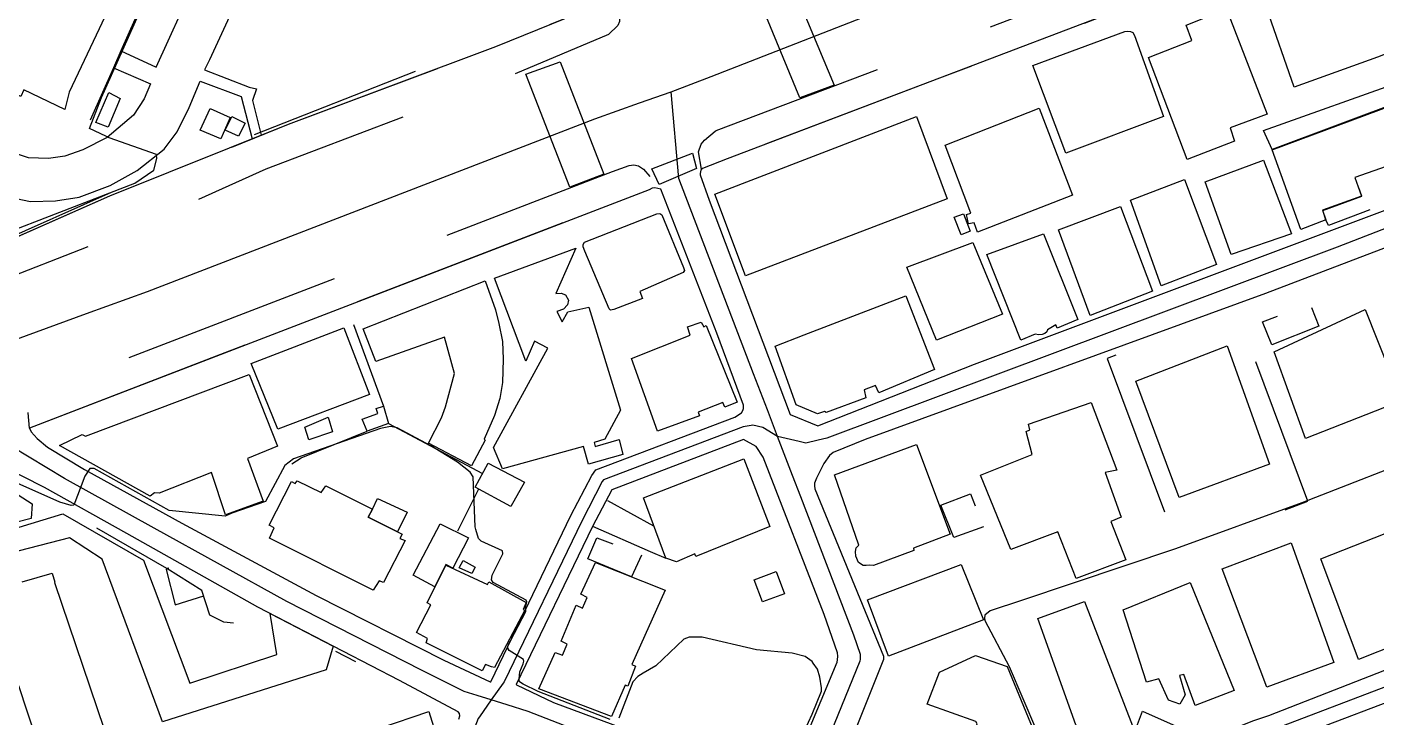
# Model space of a CAD drawing. Header units: millimetres. Extents: x 198785 to 203305, y 542885 to 545889.
# Drawn here: x 202246.4 to 202470.1, y 543071.4 to 543185.8 of the extents above; entities that cross this region are included whole.
import ezdxf

# ---------------------------------------------------------------- set-up
doc = ezdxf.new("R2010")
doc.units = ezdxf.units.MM
for name, pattern in [('FENCE_25K', [54.3, 28.7, -9.2, -16.4]), ('HIDDEN_BULD_25K', [28.8, 18.4, -10.4]), ('HIDDEN_IN_25K', [56.5, 36.5, -20])]:
    doc.linetypes.add(name, pattern=pattern)
for name, color, linetype in [('A0013114', 253, 'Continuous'), ('A0013117', 253, 'Continuous'), ('A0013118', 253, 'Continuous'), ('A0023214', 253, 'Continuous'), ('A0023217', 253, 'Continuous'), ('A0033324', 253, 'Continuous'), ('A0043325', 253, 'Continuous'), ('B0014111', 253, 'Continuous'), ('B0014112', 253, 'Continuous'), ('B0014113', 253, 'Continuous'), ('B0014115', 253, 'Continuous'), ('B0014116', 253, 'Continuous'), ('B0024120', 253, 'Continuous'), ('C0076117', 253, 'Continuous'), ('F0017111', 253, 'Continuous'), ('F0047224', 253, 'Continuous')]:
    doc.layers.add(name, color=color, linetype=linetype)

msp = doc.modelspace()

# ---------------------------------------------------------------- linework, layer by layer
at = {"layer": 'A0013114'}
for points in [[(202510.01, 543170.99), (202510.13, 543171.21), (202499.24, 543200.77), (202497.1, 543206.78), (202490.6, 543211.3), (202489.2, 543211.78), (202429.75, 543189.42), (202397.76, 543177.28), (202362.52, 543163.93), (202358.46, 543162.34), (202358.2, 543162.12), (202358.16, 543162.04)], [(202141.41, 543112.27), (202145.31, 543113.65), (202149.38, 543115.2), (202167.4, 543121.88), (202185.51, 543128.6), (202188.73, 543129.79), (202190.34, 543130.36), (202192.03, 543130.96), (202193.52, 543131.49), (202195.87, 543132.38), (202196.12, 543131.48), (202211, 543136.63), (202212.26, 543138.06), (202227.55, 543143.41), (202260.18, 543157.77), (202289.8, 543169.64), (202324.16, 543182.54), (202344.78, 543190.93)], [(202350.51, 543159.11), (202350.08, 543159.05), (202349.58, 543158.8), (202246.86, 543119.28)]]:
    msp.add_lwpolyline(points, dxfattribs=at)
at = {"layer": 'A0013117'}
for points in [[(202358.16, 543162.04), (202358.04, 543161.51), (202358.04, 543161.29), (202359.56, 543157.06), (202372.98, 543121.56), (202377.57, 543119.67), (202403.54, 543129.9), (202475.6, 543156.88), (202510.01, 543170.99)], [(202512.17, 543164.64), (202451.79, 543141.61), (202385.41, 543117.4), (202380.13, 543115.24), (202379.47, 543114.73), (202378.56, 543113.39), (202377.32, 543111), (202377.03, 543110.13), (202376.99, 543109.7), (202377.05, 543109.19), (202388.43, 543081.48), (202388.45, 543081.15), (202388.43, 543080.95), (202384.8, 543071.83), (202379.63, 543058.74), (202379.69, 543058.38), (202381.19, 543055.29), (202381.28, 543055.21), (202384.7, 543053.88), (202401.61, 543047.87), (202406.95, 543046), (202407.2, 543046), (202407.44, 543046.03), (202415.08, 543066.15)], [(202246.86, 543119.28), (202247.15, 543118.68), (202248.12, 543117.56), (202249.85, 543116.13), (202255.99, 543112.44), (202272.1, 543103.52), (202294.38, 543091.54), (202315.56, 543080.84), (202323.26, 543077.21), (202323.32, 543077.2), (202336.62, 543104.77), (202340.11, 543111.45), (202340.74, 543112.35), (202363.82, 543121.12), (202364.92, 543121.81), (202365.14, 543122.19), (202365.22, 543122.52), (202365.22, 543122.78), (202365.24, 543123.1), (202360.82, 543135.04), (202351.51, 543158.87), (202350.51, 543159.11)], [(202365.24, 543117.38), (202343.38, 543109.07), (202340.2, 543102.97), (202327.56, 543076.78), (202327.61, 543076.75), (202333.76, 543073.82), (202353.41, 543066.5), (202369.83, 543060.53), (202372.16, 543062.75), (202373.95, 543064.84), (202374.66, 543066.12), (202375.48, 543067.78), (202380.74, 543080.48), (202380.81, 543080.89), (202380.89, 543081.45), (202380.84, 543082.01), (202378.62, 543088.4), (202368.48, 543114.47), (202367.31, 543116.24), (202365.24, 543117.38)], [(202318.03, 543071.05), (202318.21, 543071.56), (202318.17, 543071.96), (202317.95, 543072.27), (202308.18, 543077.45), (202284.7, 543089.58), (202262.98, 543101.82), (202249.35, 543109.42), (202238.49, 543114.91)], [(202431.75, 543038.5), (202441.01, 543064.32), (202441.76, 543065.82), (202442.98, 543067.48), (202443.92, 543068.21), (202445.45, 543069.18), (202447.49, 543069.88), (202449.85, 543070.81), (202452.35, 543071.66), (202488.25, 543085.65), (202515.01, 543095.36), (202532.71, 543102.15), (202534.83, 543103.57), (202535.15, 543104.08)], [(202532.66, 543096.5), (202531.64, 543096.79), (202484.84, 543078.72), (202449.29, 543065.24), (202449.03, 543064.87), (202439.91, 543040.68), (202439.87, 543040.05), (202440.94, 543036.79)]]:
    msp.add_lwpolyline(points, dxfattribs=at)
at = {"layer": 'A0013118'}
for points in [[(202196.78, 543208), (202204.42, 543184.8), (202208.97, 543175.55), (202210.84, 543172.86), (202210.99, 543172.65), (202212.21, 543170.99), (202212.82, 543170.45), (202214.05, 543169.93), (202222.89, 543165.58), (202240.38, 543158.23), (202247.02, 543156.87), (202251.16, 543156.94), (202255.07, 543157.54), (202260.2, 543159.5), (202264.69, 543162.01), (202269.18, 543165.54), (202271.32, 543168.42), (202273.31, 543172.43), (202275.14, 543176.78), (202281.92, 543174.26), (202283.75, 543167.21)], [(202337.27, 543187.87), (202333.86, 543196.43), (202313.12, 543188.16), (202311.94, 543188.08), (202310.65, 543188.22), (202309.2, 543188.53), (202289.07, 543197.28), (202288.01, 543197.3), (202287.18, 543197.16), (202285, 543196.39), (202283.61, 543195.35), (202276.67, 543180.32), (202275.89, 543178.69), (202283.27, 543175.77), (202284.51, 543175.52), (202283.82, 543173.59), (202285.28, 543167.83)], [(202262.01, 543181.8), (202267.83, 543179.14), (202274.08, 543192.85), (202268.04, 543195.35)], [(202260.77, 543178.99), (202266.91, 543176.35), (202265.89, 543173.89), (202264.12, 543171.13), (202259.75, 543167.43), (202255.67, 543165.42), (202252.7, 543164.34), (202250.03, 543163.96), (202246.67, 543164.11), (202242.78, 543165.4), (202221.46, 543174.27), (202217.3, 543176.66), (202215.05, 543179.1), (202213.39, 543183.11), (202215.67, 543187.87)], [(202228.05, 543097.68), (202252.38, 543105.09)], [(202252.38, 543105.09), (202265.75, 543097.38), (202273.44, 543077), (202287.84, 543081.73), (202286.73, 543088.53), (202297.21, 543083.11), (202296.03, 543079.22), (202268.91, 543070.59), (202258.88, 543097.56), (202253.49, 543101.11), (202236.75, 543096.78)]]:
    msp.add_lwpolyline(points, dxfattribs=at)
at = {"layer": 'A0023214'}
msp.add_lwpolyline([(202101.93, 543079.06), (202136.91, 543092.63), (202142.38, 543094.75), (202147.22, 543096.63), (202154.17, 543099.32), (202172.17, 543106.3), (202182.99, 543110.49), (202190.06, 543113.24), (202193.45, 543114.55), (202194.91, 543115.11), (202196.59, 543115.77), (202198.25, 543116.41), (202211.01, 543121.36), (202225.14, 543126.69), (202229.76, 543128.43), (202237.27, 543131.26), (202244.68, 543134.05), (202256.3, 543138.27), (202266.41, 543141.93), (202340.56, 543170.56), (202347.97, 543173.21), (202353.25, 543175.03), (202359.86, 543177.54), (202419.85, 543200.99)], dxfattribs=at)
at = {"layer": 'A0023217'}
for points in [[(202671.42, 543228.9), (202664.45, 543226.85), (202659.67, 543225.45), (202630.03, 543214.19), (202597.13, 543200.14), (202550.02, 543181.82), (202530.96, 543174.94), (202521.44, 543171.51), (202519.21, 543170.84), (202511.51, 543167.85), (202463.69, 543149.25), (202379.07, 543117.63), (202377.61, 543117.29), (202375.59, 543116.81), (202374.46, 543117.07), (202370.9, 543117.9)], [(202370.9, 543117.9), (202369.2, 543122.31), (202366.9, 543128.3), (202354.51, 543160.64), (202353.25, 543175.03)], [(202323.38, 543074.22), (202321.08, 543074.93), (202318.91, 543075.6), (202311.87, 543079.15), (202289.54, 543090.56), (202267.54, 543102.67), (202252.67, 543110.93), (202243.88, 543116.25), (202242.82, 543117.17), (202229.76, 543128.43)], [(202370.9, 543117.9), (202368.43, 543119.36), (202366.79, 543119.78), (202366.51, 543119.73), (202365.17, 543119.5), (202342.02, 543110.7), (202341.82, 543110.41), (202338.41, 543103.87), (202325.54, 543077.21), (202325.38, 543076.98), (202323.38, 543074.22)], [(202374.9, 543054.47), (202375.66, 543057.82), (202376.18, 543060.11), (202384.59, 543080.71), (202384.62, 543080.91), (202384.66, 543081.47), (202384.64, 543081.75), (202383.53, 543084.94), (202374.75, 543107.9), (202373.38, 543111.45), (202370.9, 543117.9)], [(202545.68, 543104.54), (202533.81, 543100.02), (202450.82, 543068.45), (202449.57, 543068.02), (202448.39, 543067.56), (202447.37, 543067.21), (202446.48, 543066.54), (202446, 543066.17), (202445.4, 543065.35), (202445.02, 543064.6), (202436.61, 543041.46), (202435.19, 543037.86), (202432.25, 543030.39)], [(202323.38, 543074.22), (202321.45, 543071.42), (202321.27, 543071.17), (202310.36, 543043.15), (202304.77, 543026.97), (202304.2, 543025.35)], [(202374.9, 543054.47), (202369.72, 543056.69), (202366.57, 543058.03), (202353.13, 543063.13), (202329.55, 543072.32), (202326.04, 543073.4), (202323.38, 543074.22)]]:
    msp.add_lwpolyline(points, dxfattribs=at)
at = {"layer": 'A0033324', "linetype": 'HIDDEN_IN_25K', "flags": 128}
for points in [[(202358.46, 543162.34), (202358.28, 543162.19), (202357.8, 543165.09), (202358.24, 543166.37), (202358.76, 543167.02), (202360.52, 543168.52), (202360.72, 543168.6), (202392.61, 543180.68), (202395.98, 543181.95), (202424.36, 543192.72), (202426.34, 543193.39), (202427.45, 543193.29), (202428.16, 543192.92), (202428.66, 543192.3), (202430.26, 543189.61), (202429.75, 543189.42), (202397.76, 543177.28), (202362.52, 543163.93), (202358.46, 543162.34)], [(202211, 543131.81), (202206.63, 543130.08), (202150.2, 543109.63), (202148.03, 543109.07), (202146.53, 543109.07), (202145.81, 543109.13), (202144.7, 543109.43), (202143.09, 543110.48), (202140.9, 543112.42), (202141.41, 543112.27), (202145.31, 543113.65), (202149.38, 543115.2), (202167.49, 543121.91), (202185.51, 543128.6), (202188.73, 543129.79), (202192.03, 543130.96), (202193.52, 543131.49), (202195.87, 543132.38), (202196.12, 543131.48), (202211, 543136.63), (202212.26, 543138.06), (202227.55, 543143.41), (202260.18, 543157.77), (202289.8, 543169.64), (202324.16, 543182.54), (202344.78, 543190.93), (202344.7, 543186.67), (202344.39, 543186), (202342.87, 543184.51), (202324.65, 543176.83), (202286.01, 543162.23), (202263.38, 543151.99), (202230.34, 543139.09), (202211, 543131.81)], [(202278.51, 543131.46), (202246.86, 543119.28), (202246.63, 543121.81), (202246.93, 543123.03), (202247.19, 543123.85), (202247.46, 543124.47), (202247.86, 543124.93), (202251.6, 543126.46), (202297.52, 543144.13), (202343.5, 543161.82), (202346.3, 543162.83), (202347.03, 543162.9), (202347.81, 543162.76), (202348.68, 543162.19), (202351.51, 543158.87), (202349.58, 543158.8), (202278.51, 543131.46)]]:
    msp.add_lwpolyline(points, dxfattribs=at)
at = {"layer": 'A0043325'}
for points in [[(202380.29, 543176.11), (202374.58, 543174.02), (202366.97, 543192.54), (202372.41, 543194.91), (202380.29, 543176.11)], [(202342.1, 543161.35), (202336.42, 543159.2), (202329.16, 543177.93), (202334.86, 543179.99), (202342.1, 543161.35)], [(202357.45, 543162.33), (202351.24, 543159.69), (202350.04, 543162.25), (202356.8, 543164.85), (202357.45, 543162.33)]]:
    msp.add_lwpolyline(points, dxfattribs=at)
at = {"layer": 'B0014111'}
for points in [[(202470.68, 543199.64), (202476.7, 543184.01), (202476.72, 543183.74), (202476.61, 543183.42), (202476.33, 543183.14), (202470.36, 543180.79), (202456.53, 543175.77), (202451.96, 543188.96), (202451.6, 543188.9), (202450.55, 543192.13), (202450.49, 543192.61), (202450.61, 543192.87), (202451.04, 543193.19), (202469.62, 543200.19), (202470.06, 543200.2), (202470.42, 543200.04), (202470.68, 543199.64)], [(202446.65, 543166.85), (202438.82, 543163.78), (202432.38, 543180.72), (202439.57, 543183.54), (202438.62, 543186.09), (202445.34, 543188.7), (202452.04, 543171.32), (202445.91, 543169.05), (202446.65, 543166.85)], [(202434.86, 543170.96), (202418.67, 543164.83), (202413.2, 543179.41), (202428.48, 543185.02), (202428.93, 543185.09), (202429.38, 543185.03), (202429.78, 543184.84), (202430.09, 543184.37), (202434.86, 543170.96)], [(202475.06, 543176.99), (202477.51, 543170.15), (202476.32, 543169.71), (202474.91, 543173.67), (202452.9, 543165.44), (202451.48, 543168.6), (202475.06, 543176.99)], [(202419.81, 543157.88), (202404.06, 543151.77), (202403.46, 543153.31), (202402.52, 543153.16), (202402.19, 543154.69), (202402.91, 543154.89), (202398.65, 543166.21), (202414.26, 543172.33), (202419.81, 543157.88)], [(202461.78, 543153.8), (202457.63, 543152.21), (202452.91, 543165.42), (202474.87, 543173.61), (202477.79, 543165.6), (202476.42, 543165.17), (202476.67, 543164.54), (202474.85, 543163.87), (202474.93, 543163.73), (202466.59, 543160.8), (202467.7, 543157.75), (202461.25, 543155.39), (202461.78, 543153.8)], [(202399.02, 543157.26), (202365.55, 543144.5), (202360.51, 543158.07), (202393.91, 543170.91), (202399.02, 543157.26)], [(202456.08, 543151.46), (202446.09, 543148.04), (202441.78, 543160.11), (202451.45, 543163.71), (202456.08, 543151.46)], [(202343.74, 543138.95), (202343.17, 543138.85), (202342.96, 543139.06), (202338.91, 543148.61), (202338.68, 543149.32), (202338.68, 543149.73), (202338.86, 543150.1), (202350.86, 543154.79), (202351.36, 543154.84), (202351.7, 543154.62), (202355.31, 543145.89), (202355.44, 543145.42), (202355.23, 543145.1), (202348.05, 543141.92), (202348.5, 543140.77), (202343.74, 543138.95)], [(202337.43, 543149.11), (202334.11, 543141.62), (202335.03, 543141.63), (202335.75, 543141.4), (202336.22, 543140.47), (202336.08, 543139.71), (202335.41, 543138.99), (202334.26, 543138.63), (202335.15, 543136.87), (202336.12, 543138.53), (202339.59, 543139.33), (202344.82, 543122.28), (202342.25, 543117.43), (202340.46, 543116.92), (202340.66, 543116.24), (202344.61, 543117.37), (202345.21, 543114.9), (202339.54, 543113.3), (202338.71, 543116.24), (202325.27, 543112.53), (202323.81, 543116.07), (202332.79, 543132.54), (202330.61, 543133.72), (202329.12, 543130.4), (202323.93, 543144.12), (202337.43, 543149.11)], [(202324.68, 543136.61), (202325.26, 543133.65), (202325.41, 543130.71), (202325.29, 543126.86), (202324.81, 543124.17), (202323.94, 543121.38), (202322.24, 543117.46), (202322.42, 543117.26), (202320.13, 543113.03), (202313.03, 543116.8), (202315.19, 543121.01), (202315.85, 543122.83), (202317.33, 543128.32), (202315.68, 543134.35), (202304.28, 543130.32), (202302.17, 543135.76), (202322.42, 543143.7), (202324.1, 543138.87), (202324.68, 543136.61)], [(202396.88, 543128.99), (202387.68, 543125.14), (202387.15, 543126.34), (202385.23, 543125.64), (202385.51, 543124.31), (202378.92, 543121.87), (202378.69, 543122.05), (202377.51, 543121.67), (202373.97, 543123.15), (202370.46, 543132.89), (202375.27, 543134.73), (202392.18, 543141.18), (202396.88, 543128.99)], [(202358.24, 543136.86), (202358.65, 543136.07), (202359.02, 543136.29), (202364.17, 543123.56), (202362.12, 543122.75), (202361.82, 543123.52), (202357.72, 543121.93), (202357.92, 543121.3), (202350.97, 543118.75), (202346.68, 543130.84), (202356.39, 543134.71), (202355.95, 543136.05), (202358.24, 543136.86)], [(202303.23, 543124.85), (202288.04, 543119.11), (202283.63, 543130.01), (202298.98, 543135.88), (202303.23, 543124.85)], [(202283.28, 543128.15), (202287.95, 543116.31), (202283.01, 543114.27), (202285.6, 543107.17), (202279.36, 543104.91), (202277.02, 543111.94), (202268.33, 543108.47), (202267.56, 543108.57), (202266.88, 543108), (202251.81, 543116.41), (202255.61, 543118.24), (202256.13, 543117.96), (202283.28, 543128.15)], [(202393.49, 543098.98), (202386.81, 543096.52), (202386.09, 543096.55), (202385.6, 543096.53), (202385.1, 543096.53), (202384.29, 543097.02), (202383.86, 543098.06), (202383.82, 543098.83), (202383.94, 543099.43), (202384.34, 543099.89), (202380.35, 543111.55), (202393.94, 543116.57), (202399.48, 543101.7), (202393.45, 543099.4), (202393.49, 543098.98)], [(202369.63, 543102.97), (202357.34, 543098.02), (202357.19, 543098.46), (202354.11, 543097.12), (202352.36, 543097.72), (202348.65, 543107.7), (202365.3, 543114.17), (202369.63, 543102.97)], [(202247.15, 543104.29), (202237.11, 543101.74), (202233.71, 543102.99), (202231.6, 543109.34), (202238.87, 543111.74), (202239.5, 543111.72), (202247.27, 543106.75), (202247.15, 543104.29)], [(202328.95, 543110.3), (202326.65, 543106.27), (202320.72, 543109.5), (202322.88, 543113.48), (202328.95, 543110.3)], [(202303.71, 543105.82), (202302.99, 543104.54), (202307.86, 543102.08), (202308.62, 543101.69), (202308.23, 543100.99), (202309.12, 543100.66), (202305.56, 543093.68), (202304.81, 543093.94), (202303.86, 543092.43), (202286.62, 543101.04), (202287.41, 543102.74), (202286.58, 543103.2), (202290.3, 543110.41), (202290.91, 543110.11), (202291.24, 543110.54), (202295.21, 543108.58), (202295.96, 543109.72), (202303.71, 543105.82)], [(202319.63, 543101.09), (202317.07, 543096.08), (202315.88, 543096.66), (202314.07, 543092.98), (202310.49, 543094.91), (202314.93, 543103.43), (202319.63, 543101.09)], [(202477.1, 543103.99), (202477.56, 543102.81), (202478.83, 543102.97), (202484.38, 543089.81), (202484.46, 543089.34), (202484.22, 543088.81), (202483.76, 543088.44), (202473.53, 543084.63), (202473.87, 543083.57), (202467.22, 543080.94), (202460.98, 543097.61), (202477.1, 543103.99)], [(202315.87, 543096.56), (202322.79, 543093.34), (202323.01, 543093.78), (202329.19, 543090.37), (202328.7, 543089.21), (202328.99, 543089.08), (202323.93, 543079.6), (202323.47, 543079.72), (202322.47, 543080.09), (202321.92, 543079.05), (202312.61, 543083.69), (202312.86, 543084.41), (202311.04, 543085.42), (202313.42, 543089.96), (202312.77, 543090.34), (202315.87, 543096.56)], [(202405.05, 543087.48), (202389.3, 543081.48), (202385.8, 543090.82), (202401.35, 543096.65), (202405.05, 543087.48)], [(202311.88, 543061.4), (202308.22, 543060.08), (202304.93, 543069.52), (202313.08, 543072.33), (202314.86, 543066.47), (202314.04, 543066.25), (202314.33, 543065.4), (202311.02, 543064.49), (202311.88, 543061.4)]]:
    msp.add_lwpolyline(points, dxfattribs=at)
at = {"layer": 'B0014112'}
for points in [[(202433.07, 543141.98), (202422.73, 543137.95), (202417.48, 543152.16), (202427.75, 543156), (202433.07, 543141.98)], [(202408.19, 543138.18), (202397.23, 543133.88), (202392.3, 543145.95), (202403.26, 543150.03), (202408.19, 543138.18)], [(202420.65, 543137.29), (202417.24, 543135.82), (202417.01, 543136.39), (202415.66, 543135.56), (202415.53, 543135.25), (202415.22, 543134.96), (202414.77, 543134.81), (202414.21, 543134.74), (202413.61, 543134.88), (202411.24, 543133.86), (202405.58, 543148.04), (202415, 543151.47), (202420.65, 543137.29)]]:
    msp.add_lwpolyline(points, dxfattribs=at)
at = {"layer": 'B0014113'}
for points in [[(202443.64, 543146.42), (202434.48, 543142.89), (202429.39, 543157.04), (202438.37, 543160.51), (202443.64, 543146.42)], [(202463.1, 543080.42), (202451.99, 543076.33), (202444.62, 543095.96), (202456.04, 543100.27), (202463.1, 543080.42)], [(202352.25, 543092.42), (202346.74, 543080.08), (202347.31, 543079.82), (202346.06, 543076.53), (202345.61, 543076.66), (202343.37, 543071.45), (202331.32, 543076.04), (202333.99, 543082.11), (202335.24, 543081.65), (202336, 543083.46), (202334.99, 543083.94), (202337.49, 543089.95), (202338.55, 543089.46), (202339.32, 543091.18), (202338.27, 543091.73), (202340.68, 543096.98), (202352.25, 543092.42)], [(202439.28, 543093.68), (202446.57, 543075.76), (202440.14, 543073.31), (202438.25, 543078.43), (202437.54, 543078.28), (202438.46, 543075.05), (202437.57, 543073.52), (202435.69, 543074.2), (202434.08, 543077.72), (202432.08, 543077.15), (202428.17, 543089.13), (202439.28, 543093.68)], [(202429.72, 543069.92), (202430.4, 543069.73), (202431.38, 543072.34), (202440.96, 543068.08), (202439.97, 543065.98), (202440.65, 543065.65), (202438.73, 543061.5), (202426.88, 543066.23), (202426.54, 543065.6), (202421.97, 543067.48), (202420.33, 543070.11), (202414.06, 543087.7), (202421.78, 543090.55), (202429.72, 543069.92)], [(202414.37, 543066.62), (202406.99, 543047.01), (202397.92, 543050.7), (202401.11, 543059.15), (202400.65, 543059.83), (202403.86, 543068.02), (202403.21, 543068.34), (202403.97, 543070.26), (202403.76, 543070.62), (202395.7, 543073.5), (202397.75, 543078.83), (202403.71, 543081.56), (202408.98, 543079.79), (202414.37, 543066.62)]]:
    msp.add_lwpolyline(points, dxfattribs=at)
at = {"layer": 'B0014115'}
for points in [[(202263.83, 543196.95), (202253.42, 543174.96), (202252.69, 543172.12), (202245.94, 543175.34), (202245.44, 543174.24), (202241.92, 543176), (202210.99, 543189.99)], [(202474.33, 543123.82), (202458.44, 543117.57), (202453.2, 543131.92), (202468.34, 543138.93), (202474.33, 543123.82)], [(202452.45, 543113.28), (202437.46, 543107.76), (202430.3, 543127.05), (202445.44, 543132.92), (202452.45, 543113.28)], [(202426.15, 543103.81), (202428.64, 543097.45), (202420.39, 543094.37), (202417.35, 543102.08), (202409.55, 543099.17), (202404.55, 543111.5), (202413.11, 543114.91), (202412.09, 543118.73), (202412.74, 543118.99), (202412.48, 543119.93), (202422.89, 543123.55), (202427.12, 543112.29), (202425.21, 543111.93), (202427.85, 543104.5), (202426.15, 543103.81)], [(202245.65, 543093.78), (202250.62, 543095.25), (202251.08, 543093.73), (202250.97, 543093.69), (202262.72, 543059.12)], [(202265.96, 543047.8), (202264.64, 543051.72), (202259.7, 543050.22), (202258.06, 543055.38), (202258.7, 543055.52), (202258.26, 543056.41), (202252.41, 543054.42), (202249.84, 543062.24), (202248.91, 543061.95), (202248.59, 543062.99), (202249.43, 543063.3), (202245.08, 543076.54)]]:
    msp.add_lwpolyline(points, dxfattribs=at)
at = {"layer": 'B0014116', "linetype": 'HIDDEN_BULD_25K', "flags": 128}
for points in [[(202261.9, 543173.93), (202259.89, 543169.15), (202257.85, 543169.94), (202260, 543174.9), (202261.9, 543173.93)], [(202469.09, 543155.49), (202462.23, 543152.88), (202461.79, 543153.81), (202461.3, 543155.37), (202467.78, 543157.73), (202466.64, 543160.8), (202467.46, 543160.41), (202469.09, 543155.49)], [(202402.83, 543151.9), (202401.3, 543151.3), (202400.16, 543154.23), (202401.73, 543154.82), (202402.83, 543151.9)], [(202459.44, 543139.27), (202460.61, 543136.2), (202452.86, 543133.07), (202451.29, 543136.87), (202455.13, 543138.33), (202455.42, 543137.82), (202459.44, 543139.27)], [(202306.37, 543120.04), (202302.82, 543118.75), (202302.01, 543120.77), (202304.59, 543121.72), (202304.35, 543122.54), (202305.56, 543122.9), (202306.37, 543120.04)], [(202297.09, 543118.68), (202293.15, 543117.33), (202292.5, 543119.43), (202296.39, 543121.07), (202297.09, 543118.68)], [(202307.86, 543102.08), (202302.99, 543104.54), (202303.71, 543105.82), (202304.56, 543107.59), (202309.48, 543105.34), (202307.86, 543102.08)], [(202405.02, 543102.94), (202400.12, 543101.16), (202397.96, 543106.5), (202402.88, 543108.39), (202405.02, 543102.94)], [(202348.3, 543098.23), (202346.66, 543094.63), (202339.41, 543097.61), (202340.93, 543101.09), (202348.3, 543098.23)], [(202320.75, 543096.25), (202320.17, 543095.16), (202318.08, 543096.13), (202318.78, 543097.33), (202320.75, 543096.25)], [(202372.04, 543091.83), (202368.38, 543090.51), (202367.01, 543094.13), (202370.67, 543095.53), (202372.04, 543091.83)]]:
    msp.add_lwpolyline(points, dxfattribs=at)
at = {"layer": 'B0024120', "linetype": 'FENCE_25K', "flags": 128}
for points in [[(202445.34, 543332.66), (202476.5, 543250.16), (202476.63, 543248.74), (202476.02, 543246.72), (202475.55, 543245.37), (202474.2, 543243.14), (202378.79, 543205.16), (202264.97, 543160.36), (202232.25, 543145.84), (202227.57, 543143.76), (202214.24, 543138.9), (202212.33, 543139.17), (202211, 543142.81), (202210.07, 543145.39), (202197.76, 543176.97), (202184.69, 543208.76), (202176.96, 543228.51), (202168.4, 543252.28), (202160.38, 543274.08), (202150.83, 543299.95), (202144.39, 543318.24)], [(202426.98, 543131.39), (202425.53, 543130.8), (202437.39, 543099.06), (202458.83, 543107.17), (202446.77, 543139.45), (202441.64, 543137.59)], [(202300.58, 543136.46), (202305.55, 543122.93)], [(202290.33, 543113.36), (202291.91, 543114.38), (202302.82, 543118.75)], [(202306.37, 543120.04), (202321.95, 543111.76)], [(202280.65, 543086.93), (202279.07, 543087.13), (202276.78, 543088.29), (202275.44, 543092.35), (202269.65, 543096.02), (202250.23, 543107.14), (202239.75, 543112.96), (202238.47, 543113.32), (202237.08, 543113.44), (202236.35, 543113.32), (202222.24, 543107.54), (202221.96, 543107.26), (202222.39, 543105.36), (202236.49, 543062.24), (202246.38, 543031.81), (202253.08, 543010.81), (202259.11, 542995), (202258.89, 542993.6), (202267.51, 542965.15), (202281.85, 542922.8), (202280.79, 542922.19), (202284.93, 542903.1), (202288.5, 542885.68), (202289.27, 542885.31)], [(202321.32, 543109.18), (202317.8, 543102.21)], [(202304.04, 543038.2), (202316.74, 543071.2), (202316.83, 543071.72), (202316.68, 543072.42), (202297.64, 543082.27)]]:
    msp.add_lwpolyline(points, dxfattribs=at)
at = {"layer": 'C0076117'}
for points in [[(202278.59, 543167.24), (202275.17, 543168.69), (202276.83, 543172.25), (202280.15, 543170.78), (202278.59, 543167.24)], [(202281.5, 543167.65), (202279.32, 543168.65), (202280.4, 543170.91), (202282.59, 543169.85), (202281.5, 543167.65)], [(202350.38, 543103.05), (202342.73, 543107.2)], [(202340.21, 543103), (202349.78, 543098.8), (202352.36, 543097.72)], [(202269.96, 543096.04), (202269.65, 543096.02), (202269.49, 543095.86), (202271.03, 543089.96), (202275.73, 543091.47)]]:
    msp.add_lwpolyline(points, dxfattribs=at)
at = {"layer": 'F0017111', "elevation": 20}
for points in [[(202229.39, 543146.4), (202264.34, 543159.88), (202267.47, 543162.05), (202267.98, 543163.99), (202267.89, 543164.61), (202260.08, 543167.41), (202259.52, 543167.67), (202256.82, 543168.96), (202258.79, 543174.1), (202269.65, 543198.36)], [(202343.15, 543071), (202331.17, 543075.62), (202328.68, 543076.82), (202328.09, 543077.22), (202328.04, 543077.67), (202328.13, 543078.88), (202328.73, 543080.18), (202328.8, 543080.67), (202328.76, 543080.92), (202326.4, 543082.43), (202326.21, 543082.67), (202326.16, 543082.98), (202326.23, 543083.29), (202326.62, 543084), (202329.16, 543088.86), (202329.17, 543089.22), (202329.05, 543089.53), (202329.26, 543090.19), (202329.3, 543090.51), (202329.19, 543090.74), (202323.72, 543093.67), (202323.46, 543094.14), (202323.57, 543094.9), (202325.31, 543098.45), (202325.3, 543098.91), (202321.75, 543100.54), (202321.31, 543100.99), (202320.83, 543102.45), (202320.73, 543102.94), (202320.39, 543111.19), (202319.92, 543111.97), (202317.81, 543113.66), (202313.42, 543116.36), (202307.8, 543119.3), (202306.73, 543119.56), (202305.07, 543119.2), (202290.61, 543114.17), (202289.18, 543113.06), (202285.97, 543107.13), (202280.38, 543105.16), (202279.31, 543104.68), (202270.01, 543105.63), (202257.57, 543112.58), (202256.84, 543112.61), (202256, 543111.31), (202254.19, 543106.52), (202253.78, 543106.44), (202251.89, 543107.01), (202240.78, 543111.91)], [(202479.66, 543115.39), (202457.83, 543106.87), (202436.89, 543099.29), (202411.32, 543090.69), (202406.16, 543088.97), (202405.25, 543088.3), (202405.19, 543087.78), (202405.25, 543087.41), (202409.29, 543079.75), (202413.81, 543069.14)], [(202374.79, 543067.89), (202376.63, 543071.87), (202378.16, 543075.66), (202378.16, 543076.22), (202377.9, 543077.97), (202377.51, 543079.31), (202376.77, 543080.31), (202376.62, 543080.57), (202375.48, 543081.42), (202373.29, 543081.97), (202367.38, 543082.54), (202358.36, 543084.61), (202356.22, 543084.65), (202355.37, 543084.3), (202350.72, 543079.89), (202348.62, 543078.68), (202347.72, 543078.09), (202346.91, 543077.22), (202344.59, 543071.21)]]:
    msp.add_lwpolyline(points, dxfattribs=at)
at = {"layer": 'F0047224'}
for points in [[(202268.04, 543195.35), (202262.01, 543181.8)], [(202262.01, 543181.8), (202260.77, 543178.99)], [(202260.77, 543178.99), (202256.9, 543170.3)]]:
    msp.add_lwpolyline(points, dxfattribs=at)

doc.saveas('drawing.dxf')
